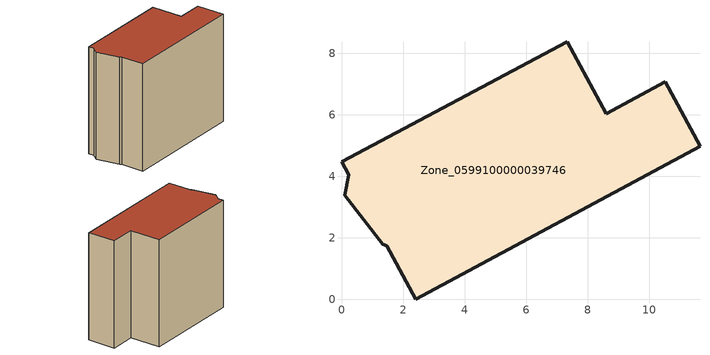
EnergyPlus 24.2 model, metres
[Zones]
Zone_0599100000039746
 floor ground (C_G): 0.23,4.05 0,4.47 7.34,8.38 8.61,6.04 10.52,7.08 11.65,4.98 2.41,0 1.47,1.74 1.34,1.8 0.11,3.39 z0
 wall outside (C_F): 8.61,6.04 7.34,8.38 0,4.47 0.23,4.05 0.11,3.39 1.34,1.8 1.47,1.74 2.41,0 11.65,4.98 10.52,7.08 8.61,6.04 z0:9.13
 roof outside (C_R): 1.34,1.8 1.47,1.74 2.41,0 11.65,4.98 10.52,7.08 8.61,6.04 7.34,8.38 0,4.47 0.23,4.05 0.11,3.39 z9.13
[BUILDING]
Pand.0599100000039746: North Axis=0; Terrain=City; Loads Convergence Tolerance Value=0.04; Temperature Convergence Tolerance Value=0.4; Solar Distribution=FullExterior; Maximum Number of Warmup Days=25; Minimum Number of Warmup Days=1
[Site:Location]
Rotterdam.The.Hague.AP_ZH_NLD Design_Conditions: Latitude=51.96; Longitude=4.45; Time Zone=1; Elevation=-4.5
[SITE:GROUNDTEMPERATURE:BUILDINGSURFACE]
18, 18, 18, 18, 18, 18, 18, 18, 18, 18, 18, 18
[MATERIAL] Thermal Absorptance=0.9; Solar Absorptance=0.7; Visible Absorptance=0.7
Name | Roughness | Thickness | Conductivity | Density | Specific Heat
G.TC.1946 | MediumSmooth | 0.15 | 1 | 540 | 1210
F.TC.1946 | Rough | 0.3 | 0.857143 | 1920 | 840
R.TC.1946 | MediumRough | 0.2 | 0.909091 | 1500 | 1000
[CONSTRUCTION]
C_G: G.TC.1946
C_F: F.TC.1946
C_R: R.TC.1946
[ZONE]
Zone_0599100000039746: Type=1; Multiplier=1; Ceiling Height=Autocalculate; Volume=Autocalculate; Floor Area=autocalculate; Part of Total Floor Area=Yes
[ZONEINFILTRATION:DESIGNFLOWRATE]
Infil_Zone_0599100000039746: Zone or ZoneList or Space or SpaceList=Zone_0599100000039746; Schedule=AlwaysOn; Design Flow Rate Calculation Method=Flow/Area; Flow Rate per Floor Area=0.003; Constant Term Coefficient=1; Temperature Term Coefficient=0; Velocity Term Coefficient=0; Velocity Squared Term Coefficient=0
[HVACTEMPLATE:ZONE:IDEALLOADSAIRSYSTEM]
Zone_0599100000039746: Maximum Heating Supply Air Temperature=50; Minimum Cooling Supply Air Temperature=13; Maximum Heating Supply Air Humidity Ratio=0.0156; Minimum Cooling Supply Air Humidity Ratio=0.0077; Heating Limit=NoLimit; Cooling Limit=NoLimit; Dehumidification Control Type=ConstantSensibleHeatRatio; Cooling Sensible Heat Ratio=0.7; Dehumidification Setpoint=60; Humidification Control Type=None; Humidification Setpoint=30; Outdoor Air Method=None; Outdoor Air Flow Rate per Person=0.00944; Outdoor Air Flow Rate per Zone Floor Area=0; Outdoor Air Flow Rate per Zone=0; Demand Controlled Ventilation Type=None; Outdoor Air Economizer Type=NoEconomizer; Heat Recovery Type=None; Sensible Heat Recovery Effectiveness=0.7; Latent Heat Recovery Effectiveness=0.65
[ZONECONTROL:THERMOSTAT]
ThermostatControl_Zone_0599100000039746: Zone or ZoneList=Zone_0599100000039746; Control Type Schedule=DualSetpointControlType; Control 1=Thermostat_Zone_0599100000039746; Temperature Difference Between Cutout And Setpoint=0
[THERMOSTATSETPOINT:DUALSETPOINT]
Thermostat_Zone_0599100000039746: Heating Setpoint Temperature Schedule=HeatingSetpoint_Zone_0599100000039746; Cooling Setpoint Temperature Schedule=CoolingSetpoint_Zone_0599100000039746
[SCHEDULE:COMPACT]
HeatingSetpoint_Zone_0599100000039746: Through: 12/31, For: AllDays, Until: 24:00, 21
CoolingSetpoint_Zone_0599100000039746: Through: 12/31, For: AllDays, Until: 24:00, 24
DualSetpointControlType: Through: 12/31, For: AllDays, Until: 24:00, 4
AlwaysOn: Through: 12/31, For: AllDays, Until: 24:00, 1
